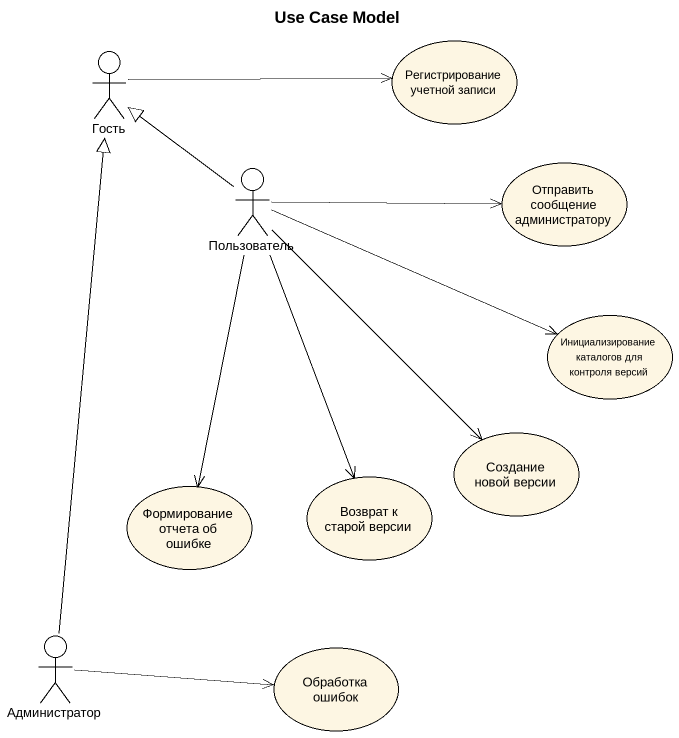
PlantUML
@startuml
title Use Case Model
usecase "Регистрирование учетной записи" as Регистрирование_учетной
actor Гость
actor Пользователь
usecase "Отправить сообщение администратору" as Отправить_сообщение
usecase "Инициализирование каталогов для контроля версий" as Инициализирование_каталогов
usecase "Создание новой версии" as Создание_новой_версии
usecase "Формирование отчета об ошибке" as Формирование_отчета_об
usecase "Возврат к старой версии" as Возврат_к_старой_версии
actor Администратор
usecase "Обработка ошибок" as Обработка_ошибок
Гость -right-> Регистрирование_учетной
Пользователь -up-|> Гость
Пользователь -right-> Отправить_сообщение
Пользователь -right-> Инициализирование_каталогов
Пользователь --> Создание_новой_версии
Пользователь --> Формирование_отчета_об
Пользователь --> Возврат_к_старой_версии
Администратор -up-|> Гость
Администратор -right-> Обработка_ошибок
@enduml
